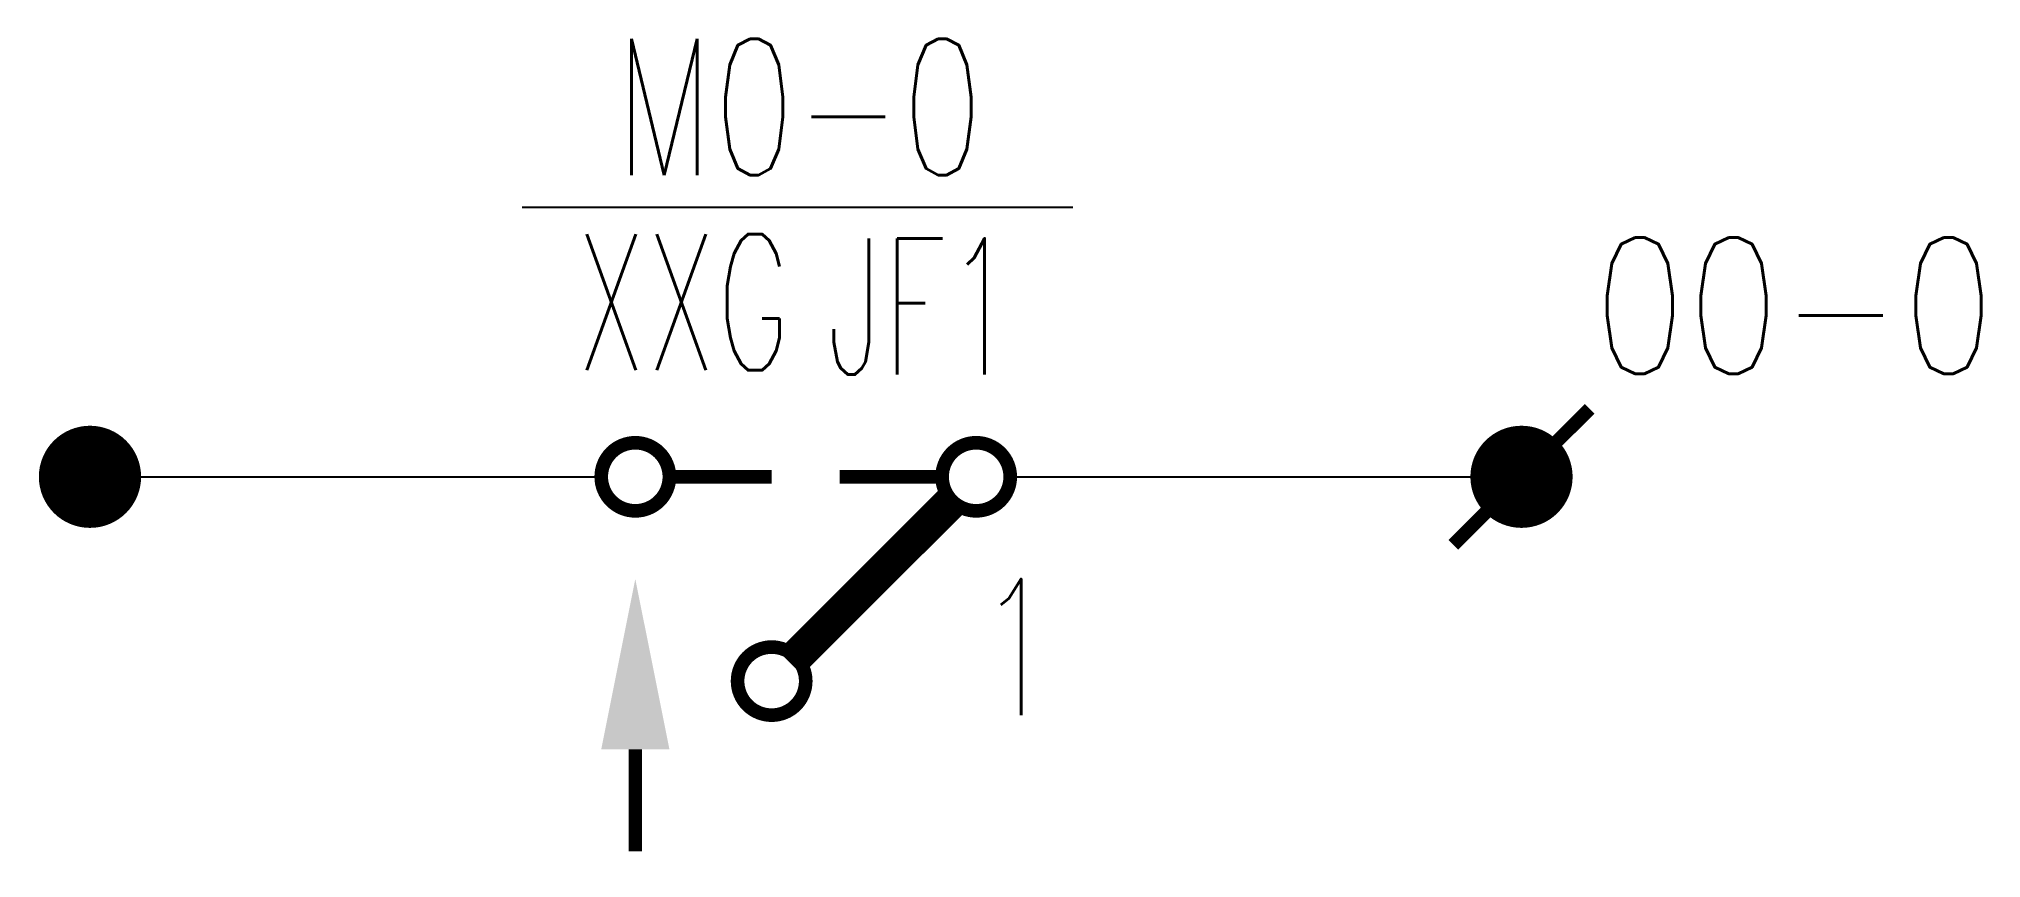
# Model space of a CAD drawing. Header units: millimetres. Extents: x -21.8 to 6.7, y -5.6 to 6.4.
import ezdxf
from ezdxf.enums import TextEntityAlignment as Align

# ---------------------------------------------------------------- set-up
doc = ezdxf.new("R2010")
doc.units = ezdxf.units.MM
doc.layers.add('define', color=7, linetype='Continuous')
doc.layers.add('tie', color=7, linetype='Continuous')
doc.styles.add('HZ', font='TXT', dxfattribs={"width": 0.7, "bigfont": 'HZTXT'})

msp = doc.modelspace()

# ---------------------------------------------------------------- linework, layer by layer
at = {"color": 7}
for p, q in [((-21, 0), (-13.5, 0)), ((-7.5, 0), (0, 0))]:
    msp.add_line(p, q, dxfattribs=at)
for points, const_width in [([(-1, -1), (1, 1)], 0.2), ([(-11, 0), (-12.5, 0)], 0.2), ([(-8.5, 0), (-10, 0)], 0.2), ([(-10.732, -2.732), (-8.358, -0.358)], 0.5), ([(-13, -4), (-13, -5.5)], 0.2)]:
    msp.add_lwpolyline(points, dxfattribs=dict(at, const_width=const_width))
at = {"color": 7, "const_width": 0.75}
for points in [[(-21.375, 0, 1), (-20.625, 0, 1)], [(-0.375, 0, 1), (0.375, 0, 1)]]:
    msp.add_lwpolyline(points, format="xyb", close=True, dxfattribs=at)
at = {"color": 7, "const_width": 0.2}
for points in [[(-13, -0.5, -1), (-13, 0.5, -1), (-13, -0.5)], [(-8, -0.5, -1), (-8, 0.5, -1), (-8, -0.5)], [(-11, -3.5, -1), (-11, -2.5, -1), (-11, -3.5)]]:
    msp.add_lwpolyline(points, format="xyb", dxfattribs=at)
at = {"color": 7}
msp.add_solid([(-13.5, -4), (-12.5, -4), (-13, -1.5)], dxfattribs=at)
at = {"layer": 'define'}
msp.add_line((-14.661, 3.96), (-6.583, 3.96), dxfattribs=at)

# ---------------------------------------------------------------- texts
at = {"color": 5, "style": 'HZ', "width": 0.7}
msp.add_text('M0-0', height=2, dxfattribs=at).set_placement((-10.595, 4.431), align=Align.CENTER)
at = {"color": 3, "style": 'HZ', "width": 0.6}
msp.add_text('XXG', height=2, dxfattribs=at).set_placement((-10.729, 1.565), align=Align.RIGHT)
at = {"color": 7, "style": 'HZ', "width": 0.6}
msp.add_text('JF1', height=2, dxfattribs=at).set_placement((-8.801, 1.5), align=Align.CENTER)
at = {"color": 7, "style": 'HZ', "width": 0.7}
msp.add_text('1', height=2, dxfattribs=at).set_placement((-8, -3.5))
at = {"layer": 'tie', "color": 3, "style": 'HZ', "width": 0.8}
msp.add_text('00-0', height=2, dxfattribs=at).set_placement((4, 1.513), align=Align.CENTER)

doc.saveas('drawing.dxf')
